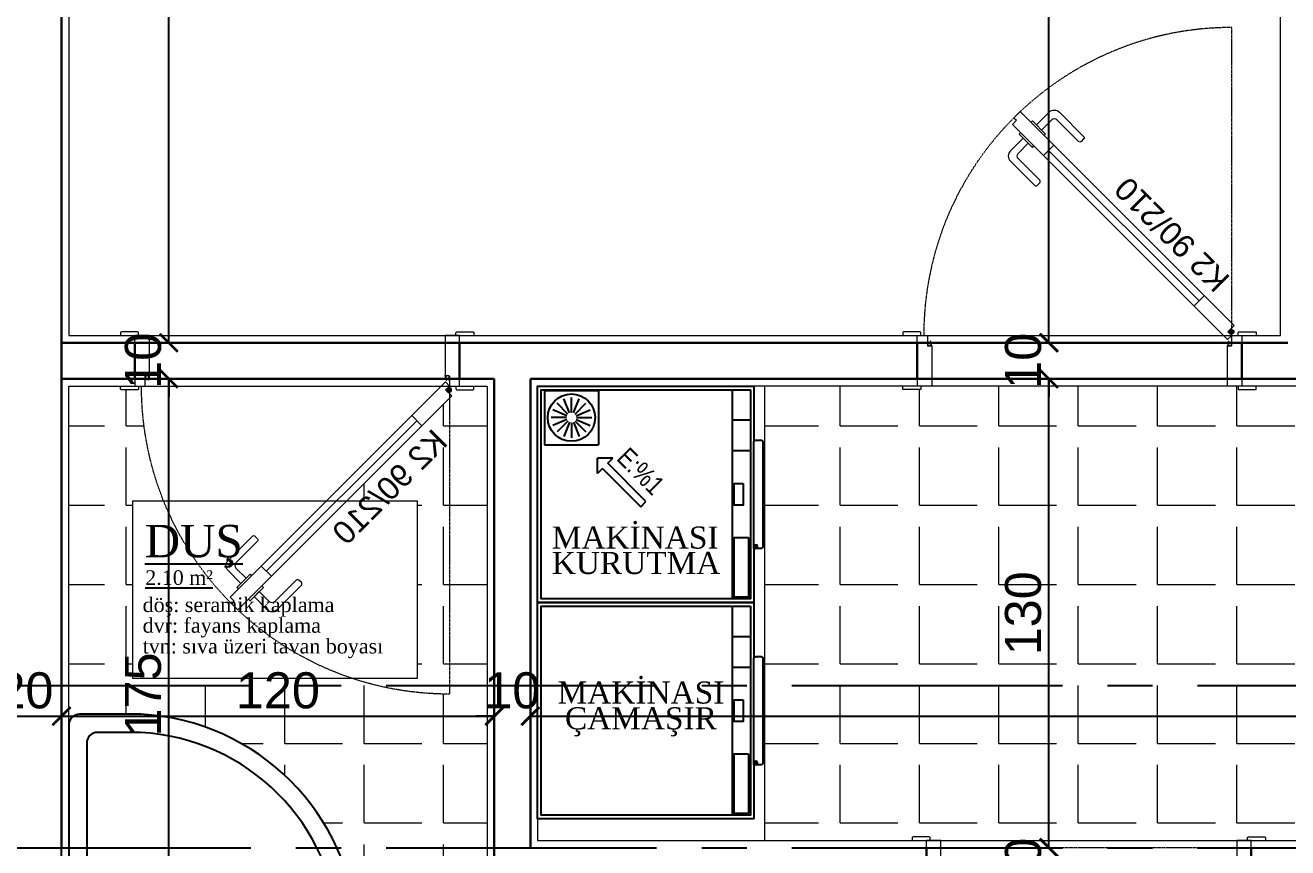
# Model space of a CAD drawing. Header units: millimetres. Extents: x 2778 to 13672, y 1832 to 5175.
# Drawn here: x 10106.1 to 10456.2, y 4060.2 to 4288.3 of the extents above; entities that cross this region are included whole.
import ezdxf

# ---------------------------------------------------------------- set-up
doc = ezdxf.new("R2010")
doc.units = ezdxf.units.MM
for name, pattern in [('CENTER2', [112.5, 75, -12.5, 12.5, -12.5]), ('DASHDOT2', [12.7, 6.35, -3.175, 0, -3.175]), ('DOTX2', [0.5, 0, -0.5])]:
    doc.linetypes.add(name, pattern=pattern)
doc.layers.add('7-DCR-FRN', color=8, linetype='Continuous')
doc.layers.add('Yazi', color=7, linetype='Continuous')
for name, color, linetype, lineweight in [('aks', 251, 'DASHDOT2', 35), ('duvar', 232, 'Continuous', 30), ('ince', 37, 'Continuous', 0), ('iz', 1, 'DOTX2', 20), ('kapı', 3, 'Continuous', 18), ('sıva iç', 21, 'Continuous', 0), ('tefriş', 252, 'Continuous', 5), ('yazı', 11, 'Continuous', 20), ('z - tarama', 251, 'Continuous', 18), ('ölçü dış', 192, 'Continuous', 20), ('ÖLÇÜ İÇ', 7, 'Continuous', 9)]:
    doc.layers.add(name, color=color, linetype=linetype, lineweight=lineweight)
doc.styles.get("Standard").update_dxf_attribs({"font": 'arial.ttf'})
doc.styles.add('swis', font='swissc.ttf', dxfattribs={"height": 10})
doc.styles.add('Times roman', font='times.ttf')
doc.dimstyles.new('zulay iç ölçü', dxfattribs={"dimtxt": 10, "dimasz": 5, "dimexe": 0.18, "dimexo": 0, "dimgap": 2, "dimtad": 3, "dimdec": 0, "dimzin": 0, "dimdsep": 46, "dimtxsty": 'Standard', "dimblk": 'ARCHTICK', "dimcen": 0.09, "dimse1": 1, "dimse2": 1, "dimadec": 0, "dimazin": 0, "dimtfac": 1, "dimtdec": 0, "dimtix": 1, "dimtofl": 0, "dimtmove": 0, "dimatfit": 3, "dimldrblk": 'ARCHTICK', "dimfxl": 1, "dimtolj": 1, "dimtzin": 0, "dimarcsym": 0})
pattern_1 = [(0, (-1051519.92, 409725.164), (0, 22), [16, -6]), (90, (-1051519.92, 409725.164), (-22, 1e-15), [16, -6])]

# ---------------------------------------------------------------- blocks, each defined once
blk = doc.blocks.new('_ArchTick')
at = {"color": 0, "linetype": 'ByBlock', "const_width": 0.15}
blk.add_lwpolyline([(-0.5, -0.5), (0.5, 0.5)], dxfattribs=at)
blk = doc.blocks.new('*D2993')
at = {"layer": 'Defpoints', "color": 0, "transparency": 16777216}
for p in [(10096.17, 4096.71), (10116.17, 4096.71), (10116.17, 4096.71)]:
    blk.add_point(p, dxfattribs=at)
at = {"layer": 'ÖLÇÜ İÇ', "color": 0, "lineweight": -2, "transparency": 16777216}
blk.add_line((10096.17, 4096.71), (10116.17, 4096.71), dxfattribs=at)
at = {"layer": 'ÖLÇÜ İÇ', "color": 0, "lineweight": -2, "transparency": 16777216, "xscale": 5, "yscale": 5, "zscale": 5, "rotation": 180}
blk.add_blockref('_ArchTick', (10096.17, 4096.71), dxfattribs=at)
at = {"layer": 'ÖLÇÜ İÇ', "color": 0, "lineweight": -2, "transparency": 16777216, "xscale": 5, "yscale": 5, "zscale": 5}
blk.add_blockref('_ArchTick', (10116.17, 4096.71), dxfattribs=at)
at = {"layer": 'ÖLÇÜ İÇ', "color": 0, "transparency": 16777216, "insert": (10106.17, 4103.81), "char_height": 10, "attachment_point": 5}
blk.add_mtext('\\A1;20', dxfattribs=at)
blk = doc.blocks.new('*U489')
at = {"layer": '7-DCR-FRN', "linetype": 'Continuous'}
for points in [[(15.5, 5, 0.414214), (15, 4.5), (15, 3, 0.414214), (15.5, 2.5), (44.5, 2.5, 0.414214), (45, 3), (45, 5), (60, 5), (60, 65), (0, 65), (0, 5)], [(45, 5), (15.5, 5, 0.414214), (15, 4.5), (15, 3, 0.414214), (15.5, 2.5), (44.5, 2.5, 0.414214), (45, 3)]]:
    blk.add_lwpolyline(points, format="xyb", close=True, dxfattribs=at)
for points in [[(1, 6), (59, 6), (59, 64), (1, 64)], [(1, 6), (59, 6), (59, 11), (1, 11)], [(1, 6), (18, 6), (18, 11), (1, 11)], [(27, 8), (33, 8), (33, 10.5), (27, 10.5)], [(42, 6.5), (58.5, 6.5), (58.5, 10.5), (42, 10.5)]]:
    blk.add_lwpolyline(points, close=True, dxfattribs=at)
blk.add_lwpolyline([(9.5, 6), (9.5, 11)], dxfattribs=at)
for radius in [0.5, 0.25]:
    blk.add_circle((44.5, 4.5), radius, dxfattribs=at)
blk = doc.blocks.new('eğim çizgisi')
at = {"layer": 'Yazi'}
for p, q in [((1343.11, 4120.2), (1332.51, 4109.59)), ((1344.53, 4118.78), (1343.11, 4120.2)), ((1333.92, 4108.18), (1344.53, 4118.78)), ((1331.09, 4111.01), (1331.09, 4106.76)), ((1332.51, 4109.59), (1331.09, 4111.01)), ((1312.34, 4092.04), (1312.34, 4107.04)), ((1312.34, 4107.04), (1327.34, 4107.04)), ((1327.34, 4092.04), (1327.34, 4107.04)), ((1335.34, 4106.76), (1331.09, 4106.76)), ((1333.92, 4108.18), (1335.34, 4106.76)), ((1318.85, 4100.54), (1315.87, 4103.52)), ((1319.31, 4100.84), (1317.69, 4104.74)), ((1319.84, 4100.95), (1319.84, 4105.17)), ((1320.38, 4100.84), (1322, 4104.74)), ((1320.84, 4100.54), (1323.82, 4103.52)), ((1318.44, 4099.54), (1314.22, 4099.54)), ((1318.54, 4100.08), (1314.65, 4101.7)), ((1321.14, 4100.08), (1325.04, 4101.7)), ((1321.25, 4099.54), (1325.47, 4099.54)), ((1318.54, 4099.01), (1314.65, 4097.39)), ((1318.85, 4098.55), (1315.87, 4095.57)), ((1319.31, 4098.24), (1317.69, 4094.35)), ((1319.84, 4098.14), (1319.84, 4093.92)), ((1320.38, 4098.24), (1322, 4094.35)), ((1320.84, 4098.55), (1323.82, 4095.57)), ((1321.14, 4099.01), (1325.04, 4097.39)), ((1312.34, 4092.04), (1327.34, 4092.04))]:
    blk.add_line(p, q, dxfattribs=at)
blk.add_circle((1319.84, 4099.54), 6.56, dxfattribs=at)
at = {"layer": 'Yazi', "style": 'swis'}
blk.add_text('E:%%%1', height=5.335, rotation=45, dxfattribs=at).set_placement((1331.42, 4111.73))
blk = doc.blocks.new('sadsfsfsf')
at = {"layer": 'ince'}
for p, q in [((0.7, 0), (-0.7, 0)), ((0, 0.7), (0, -0.7))]:
    blk.add_line(p, q, dxfattribs=at)
for radius in [0.6, 0.45]:
    blk.add_circle((0, 0), radius, dxfattribs=at)
blk = doc.blocks.new('eddeded')
at = {"layer": 'duvar'}
for p, q in [((-48.21, 54.38), (-38.21, 54.38)), ((-48.21, -35.62), (-38.21, -35.62))]:
    blk.add_line(p, q, dxfattribs=at)
at = {"layer": 'ince'}
blk.add_line((-26.6, -23.78), (15.13, 17.96), dxfattribs=at)
for points in [[(-50.21, 53.38), (-50.96, 53.38, -0.414214), (-51.21, 53.63), (-51.21, 58.13, -0.414214), (-50.96, 58.38), (-50.21, 58.38)], [(-36.21, 53.38), (-35.46, 53.38, 0.414214), (-35.21, 53.63), (-35.21, 58.13, 0.414214), (-35.46, 58.38), (-36.21, 58.38)], [(-50.21, -34.62), (-50.96, -34.62, 0.414214), (-51.21, -34.87), (-51.21, -39.37, 0.414214), (-50.96, -39.62), (-50.21, -39.62)], [(-36.21, -34.62), (-35.46, -34.62, -0.414214), (-35.21, -34.87), (-35.21, -39.37, -0.414214), (-35.46, -39.62), (-36.21, -39.62)]]:
    blk.add_lwpolyline(points, format="xyb", dxfattribs=at)
for points in [[(-39.11, 51.33), (-39.11, 50.38), (-37.81, 50.68), (-37.81, 50.81, -0.112206), (-37.91, 50.76), (-38.72, 50.57, -0.482314), (-39.02, 50.82), (-39.02, 51.24, -0.414214), (-38.77, 51.49), (-37.97, 51.49, -0.170049), (-37.81, 51.43), (-37.81, 51.58), (-38.86, 51.58, 0.414214)], [(17.08, 23.59), (18.49, 25), (14.96, 28.54, 0.414214), (12.13, 28.54), (5.41, 21.82, 0.414214), (5.41, 21.11), (6.12, 20.4, 0.414214), (6.83, 20.4), (12.84, 26.41, -0.414214), (14.25, 26.41)], [(20.76, 19.91), (22.17, 21.32), (25.71, 17.79, -0.414214), (25.71, 14.96), (18.99, 8.24, -0.414214), (18.28, 8.24), (17.58, 8.95, -0.414214), (17.58, 9.66), (23.59, 15.67, 0.414214), (23.59, 17.08)], [(-39.11, -31.62), (-39.11, -32.57, 0.414214), (-38.86, -32.82), (-37.81, -32.82), (-37.81, -32.67, -0.170049), (-37.97, -32.73), (-38.77, -32.73, -0.414214), (-39.02, -32.48), (-39.02, -32.06, -0.482314), (-38.72, -31.81), (-37.91, -32, -0.112206), (-37.81, -32.05), (-37.81, -31.92)]]:
    blk.add_lwpolyline(points, format="xyb", close=True, dxfattribs=at)
for points in [[(20.04, 25.7), (19.62, 26.12), (15.96, 22.47), (16.38, 22.04)], [(22.87, 22.87), (23.29, 22.44), (19.64, 18.79), (19.21, 19.21)]]:
    blk.add_lwpolyline(points, dxfattribs=at)
at = {"layer": 'iz', "ltscale": 0.1}
for p, q in [((-48.21, -35.62), (-48.21, 54.38)), ((-38.21, -35.62), (-38.21, 54.38)), ((-36.21, -32.82), (49.19, -32.82))]:
    blk.add_line(p, q, dxfattribs=at)
blk.add_arc((-36.22, -32.83), 85.41, 0.0042, 89.9958, dxfattribs=at)
at = {"layer": 'kapı'}
for p, q in [((13.72, 19.37), (16.54, 16.54)), ((-28.02, -22.36), (-25.19, -25.19))]:
    blk.add_line(p, q, dxfattribs=at)
for points in [[(-36.21, 54.38), (-36.21, 51.58), (-38.86, 51.58, 0.414214), (-39.11, 51.33), (-39.11, 50.38), (-50.21, 50.38), (-50.21, 54.38)], [(-50.21, -35.62), (-50.21, -31.62), (-39.11, -31.62), (-39.11, -32.57, 0.414214), (-38.86, -32.82), (-36.21, -32.82), (-36.21, -35.62), (-36.21, -35.62)]]:
    blk.add_lwpolyline(points, format="xyb", dxfattribs=at)
blk.add_lwpolyline([(-36.21, -32.82), (-35.15, -31.76), (-33.46, -33.46), (25.87, 25.87), (24.17, 27.57), (23.47, 26.86), (22.33, 27.99), (-37.35, -31.69), (-36.21, -32.82)], dxfattribs=at)
at = {"layer": 'sıva iç'}
for p, q in [((-48.21, 54.38), (-50.21, 54.38)), ((-38.21, 54.38), (-36.21, 54.38)), ((-48.21, -35.62), (-50.21, -35.62)), ((-36.21, -35.62), (-38.21, -35.62))]:
    blk.add_line(p, q, dxfattribs=at)
at = {"layer": 'ölçü dış'}
blk.add_line((-38.21, -35.62), (-48.21, -35.62), dxfattribs=at)
at = {"layer": 'ince', "rotation": 90}
blk.add_blockref('sadsfsfsf', (-35.15, -32.82), dxfattribs=at)
at = {"layer": 'yazı'}
blk.add_text('K2 90/210', height=6.328, rotation=45, dxfattribs=at).set_placement((-20.24, -32.71))
blk = doc.blocks.new('*U39')
at = {"layer": '7-DCR-FRN'}
for points in [[(0, 3), (0, 80), (77, 80, -0.414214), (80, 77), (80, 60, -0.383838), (20, 0), (3, 0, -0.414214)], [(0, 3), (0, 80), (77, 80, -0.414214), (80, 77), (80, 60, -0.383838), (20, 0), (3, 0, -0.414214)], [(5, 8), (5, 72, -0.414214), (8, 75), (72, 75, -0.414214), (75, 72), (75, 60.13, -0.382578), (19.87, 5), (8, 5, -0.414214)]]:
    blk.add_lwpolyline(points, format="xyb", close=True, dxfattribs=at)
for radius in [4.4, 2.65]:
    blk.add_circle((13, 67), radius, dxfattribs=at)
blk = doc.blocks.new('*D3530')
at = {"layer": 'Defpoints', "color": 0, "transparency": 16777216}
for p in [(10116.17, 4096.71), (10236.17, 4096.71), (10236.17, 4096.71)]:
    blk.add_point(p, dxfattribs=at)
at = {"layer": 'ÖLÇÜ İÇ', "color": 0, "lineweight": -2, "transparency": 16777216}
blk.add_line((10116.17, 4096.71), (10236.17, 4096.71), dxfattribs=at)
at = {"layer": 'ÖLÇÜ İÇ', "color": 0, "lineweight": -2, "transparency": 16777216, "xscale": 5, "yscale": 5, "zscale": 5, "rotation": 180}
blk.add_blockref('_ArchTick', (10116.17, 4096.71), dxfattribs=at)
at = {"layer": 'ÖLÇÜ İÇ', "color": 0, "lineweight": -2, "transparency": 16777216, "xscale": 5, "yscale": 5, "zscale": 5}
blk.add_blockref('_ArchTick', (10236.17, 4096.71), dxfattribs=at)
at = {"layer": 'ÖLÇÜ İÇ', "color": 0, "transparency": 16777216, "insert": (10176.17, 4103.81), "char_height": 10, "attachment_point": 5}
blk.add_mtext('\\A1;120', dxfattribs=at)
blk = doc.blocks.new('*D3531')
at = {"layer": 'Defpoints', "color": 0, "transparency": 16777216}
for p in [(10236.17, 4096.71), (10246.17, 4096.71), (10246.17, 4096.71)]:
    blk.add_point(p, dxfattribs=at)
at = {"layer": 'ÖLÇÜ İÇ', "color": 0, "lineweight": -2, "transparency": 16777216}
for p, q in [((10236.17, 4096.71), (10231.17, 4096.71)), ((10246.17, 4096.71), (10251.17, 4096.71))]:
    blk.add_line(p, q, dxfattribs=at)
at = {"layer": 'ÖLÇÜ İÇ', "color": 0, "lineweight": -2, "transparency": 16777216, "xscale": 5, "yscale": 5, "zscale": 5}
blk.add_blockref('_ArchTick', (10236.17, 4096.71), dxfattribs=at)
at = {"layer": 'ÖLÇÜ İÇ', "color": 0, "lineweight": -2, "transparency": 16777216, "xscale": 5, "yscale": 5, "zscale": 5, "rotation": 180}
blk.add_blockref('_ArchTick', (10246.17, 4096.71), dxfattribs=at)
at = {"layer": 'ÖLÇÜ İÇ', "color": 0, "transparency": 16777216, "insert": (10241.17, 4103.81), "char_height": 10, "attachment_point": 5}
blk.add_mtext('\\A1;10', dxfattribs=at)
blk = doc.blocks.new('*D3532')
at = {"layer": 'Defpoints', "color": 0, "transparency": 16777216}
for p in [(10246.17, 4096.71), (11096.17, 4096.71), (11096.17, 4096.71)]:
    blk.add_point(p, dxfattribs=at)
at = {"layer": 'ÖLÇÜ İÇ', "color": 0, "lineweight": -2, "transparency": 16777216}
blk.add_line((10246.17, 4096.71), (11096.17, 4096.71), dxfattribs=at)
at = {"layer": 'ÖLÇÜ İÇ', "color": 0, "lineweight": -2, "transparency": 16777216, "xscale": 5, "yscale": 5, "zscale": 5, "rotation": 180}
blk.add_blockref('_ArchTick', (10246.17, 4096.71), dxfattribs=at)
at = {"layer": 'ÖLÇÜ İÇ', "color": 0, "lineweight": -2, "transparency": 16777216, "xscale": 5, "yscale": 5, "zscale": 5}
blk.add_blockref('_ArchTick', (11096.17, 4096.71), dxfattribs=at)
at = {"layer": 'ÖLÇÜ İÇ', "color": 0, "transparency": 16777216, "insert": (10671.17, 4103.81), "char_height": 10, "attachment_point": 5}
blk.add_mtext('\\A1;850', dxfattribs=at)
blk = doc.blocks.new('*D3544')
at = {"layer": 'Defpoints', "color": 0, "transparency": 16777216}
for p in [(10145.91, 4190.23), (10145.91, 4190.23), (10145.91, 4015.23)]:
    blk.add_point(p, dxfattribs=at)
at = {"layer": 'ÖLÇÜ İÇ', "color": 0, "lineweight": -2, "transparency": 16777216}
blk.add_line((10145.91, 4015.23), (10145.91, 4190.23), dxfattribs=at)
at = {"layer": 'ÖLÇÜ İÇ', "color": 0, "lineweight": -2, "transparency": 16777216, "xscale": 5, "yscale": 5, "zscale": 5}
for p, rotation in [((10145.91, 4190.23), 90), ((10145.91, 4015.23), 270)]:
    blk.add_blockref('_ArchTick', p, dxfattribs=dict(at, rotation=rotation))
at = {"layer": 'ÖLÇÜ İÇ', "color": 0, "transparency": 16777216, "insert": (10138.81, 4102.73), "char_height": 10, "attachment_point": 5, "rotation": 90}
blk.add_mtext('\\A1;175', dxfattribs=at)
blk = doc.blocks.new('*D3545')
at = {"layer": 'Defpoints', "color": 0, "transparency": 16777216}
for p in [(10145.91, 4200.23), (10145.91, 4200.23), (10145.91, 4190.23)]:
    blk.add_point(p, dxfattribs=at)
at = {"layer": 'ÖLÇÜ İÇ', "color": 0, "lineweight": -2, "transparency": 16777216}
for p, q in [((10145.91, 4200.23), (10145.91, 4205.23)), ((10145.91, 4190.23), (10145.91, 4185.23))]:
    blk.add_line(p, q, dxfattribs=at)
at = {"layer": 'ÖLÇÜ İÇ', "color": 0, "lineweight": -2, "transparency": 16777216, "xscale": 5, "yscale": 5, "zscale": 5}
for p, rotation in [((10145.91, 4200.23), 270), ((10145.91, 4190.23), 90)]:
    blk.add_blockref('_ArchTick', p, dxfattribs=dict(at, rotation=rotation))
at = {"layer": 'ÖLÇÜ İÇ', "color": 0, "transparency": 16777216, "insert": (10138.81, 4195.23), "char_height": 10, "attachment_point": 5, "rotation": 90}
blk.add_mtext('\\A1;10', dxfattribs=at)
blk = doc.blocks.new('*D3546')
at = {"layer": 'Defpoints', "color": 0, "transparency": 16777216}
for p in [(10145.91, 4670.23), (10145.91, 4670.23), (10145.91, 4200.23)]:
    blk.add_point(p, dxfattribs=at)
at = {"layer": 'ÖLÇÜ İÇ', "color": 0, "lineweight": -2, "transparency": 16777216}
blk.add_line((10145.91, 4200.23), (10145.91, 4670.23), dxfattribs=at)
at = {"layer": 'ÖLÇÜ İÇ', "color": 0, "lineweight": -2, "transparency": 16777216, "xscale": 5, "yscale": 5, "zscale": 5}
for p, rotation in [((10145.91, 4670.23), 90), ((10145.91, 4200.23), 270)]:
    blk.add_blockref('_ArchTick', p, dxfattribs=dict(at, rotation=rotation))
at = {"layer": 'ÖLÇÜ İÇ', "color": 0, "transparency": 16777216, "insert": (10138.81, 4435.23), "char_height": 10, "attachment_point": 5, "rotation": 90}
blk.add_mtext('\\A1;470', dxfattribs=at)
blk = doc.blocks.new('*D3554')
at = {"layer": 'Defpoints', "color": 0, "transparency": 16777216}
for p in [(10389.94, 4060.23), (10389.94, 4060.23), (10389.94, 4050.23)]:
    blk.add_point(p, dxfattribs=at)
at = {"layer": 'ÖLÇÜ İÇ', "color": 0, "lineweight": -2, "transparency": 16777216}
for p, q in [((10389.94, 4060.23), (10389.94, 4065.23)), ((10389.94, 4050.23), (10389.94, 4045.23))]:
    blk.add_line(p, q, dxfattribs=at)
at = {"layer": 'ÖLÇÜ İÇ', "color": 0, "lineweight": -2, "transparency": 16777216, "xscale": 5, "yscale": 5, "zscale": 5}
for p, rotation in [((10389.94, 4060.23), 270), ((10389.94, 4050.23), 90)]:
    blk.add_blockref('_ArchTick', p, dxfattribs=dict(at, rotation=rotation))
at = {"layer": 'ÖLÇÜ İÇ', "color": 0, "transparency": 16777216, "insert": (10382.83, 4055.23), "char_height": 10, "attachment_point": 5, "rotation": 90}
blk.add_mtext('\\A1;10', dxfattribs=at)
blk = doc.blocks.new('*D3555')
at = {"layer": 'Defpoints', "color": 0, "transparency": 16777216}
for p in [(10389.94, 4190.23), (10389.94, 4190.23), (10389.94, 4060.23)]:
    blk.add_point(p, dxfattribs=at)
at = {"layer": 'ÖLÇÜ İÇ', "color": 0, "lineweight": -2, "transparency": 16777216}
blk.add_line((10389.94, 4060.23), (10389.94, 4190.23), dxfattribs=at)
at = {"layer": 'ÖLÇÜ İÇ', "color": 0, "lineweight": -2, "transparency": 16777216, "xscale": 5, "yscale": 5, "zscale": 5}
for p, rotation in [((10389.94, 4190.23), 90), ((10389.94, 4060.23), 270)]:
    blk.add_blockref('_ArchTick', p, dxfattribs=dict(at, rotation=rotation))
at = {"layer": 'ÖLÇÜ İÇ', "color": 0, "transparency": 16777216, "insert": (10382.83, 4125.23), "char_height": 10, "attachment_point": 5, "rotation": 90}
blk.add_mtext('\\A1;130', dxfattribs=at)
blk = doc.blocks.new('*D3556')
at = {"layer": 'Defpoints', "color": 0, "transparency": 16777216}
for p in [(10389.94, 4200.23), (10389.94, 4200.23), (10389.94, 4190.23)]:
    blk.add_point(p, dxfattribs=at)
at = {"layer": 'ÖLÇÜ İÇ', "color": 0, "lineweight": -2, "transparency": 16777216}
for p, q in [((10389.94, 4200.23), (10389.94, 4205.23)), ((10389.94, 4190.23), (10389.94, 4185.23))]:
    blk.add_line(p, q, dxfattribs=at)
at = {"layer": 'ÖLÇÜ İÇ', "color": 0, "lineweight": -2, "transparency": 16777216, "xscale": 5, "yscale": 5, "zscale": 5}
for p, rotation in [((10389.94, 4200.23), 270), ((10389.94, 4190.23), 90)]:
    blk.add_blockref('_ArchTick', p, dxfattribs=dict(at, rotation=rotation))
at = {"layer": 'ÖLÇÜ İÇ', "color": 0, "transparency": 16777216, "insert": (10382.83, 4195.23), "char_height": 10, "attachment_point": 5, "rotation": 90}
blk.add_mtext('\\A1;10', dxfattribs=at)
blk = doc.blocks.new('*D3557')
at = {"layer": 'Defpoints', "color": 0, "transparency": 16777216}
for p in [(10389.94, 4670.23), (10389.94, 4670.23), (10389.94, 4200.23)]:
    blk.add_point(p, dxfattribs=at)
at = {"layer": 'ÖLÇÜ İÇ', "color": 0, "lineweight": -2, "transparency": 16777216}
blk.add_line((10389.94, 4200.23), (10389.94, 4670.23), dxfattribs=at)
at = {"layer": 'ÖLÇÜ İÇ', "color": 0, "lineweight": -2, "transparency": 16777216, "xscale": 5, "yscale": 5, "zscale": 5}
for p, rotation in [((10389.94, 4670.23), 90), ((10389.94, 4200.23), 270)]:
    blk.add_blockref('_ArchTick', p, dxfattribs=dict(at, rotation=rotation))
at = {"layer": 'ÖLÇÜ İÇ', "color": 0, "transparency": 16777216, "insert": (10382.83, 4435.23), "char_height": 10, "attachment_point": 5, "rotation": 90}
blk.add_mtext('\\A1;470', dxfattribs=at)

msp = doc.modelspace()

# ---------------------------------------------------------------- hatches: boundary and pattern name
at = {"layer": 'z - tarama'}
h = msp.add_hatch(dxfattribs=at)
h.set_pattern_fill('ANGLE', color=252, scale=80, style=0)
h.set_pattern_definition(pattern_1)
h.paths.add_polyline_path([(10135.98, 4156.44), (10144.48, 4156.44, -0.095665), (10138.34, 4188.23), (10137.54, 4188.23), (10137.54, 4187.23), (10132.54, 4187.23), (10132.54, 4188.23), (10118.17, 4188.23), (10118.17, 4105.23), (10203.64, 4105.23, -0.020743), (10196.83, 4107.19), (10135.98, 4107.19)])
h.paths.add_polyline_path([(10234.17, 4105.23), (10223.74, 4105.23), (10223.74, 4102.83, -0.059459), (10203.64, 4105.23), (10118.17, 4105.23), (10118.17, 4094.23, -0.414214), (10121.17, 4097.23), (10138.17, 4097.23, -0.27954), (10192.54, 4060.23), (10234.17, 4060.23)])
h.paths.add_polyline_path([(10234.17, 4060.23), (10192.54, 4060.23, -0.033957), (10195.57, 4052.18), (10196.08, 4052.69), (10206.68, 4042.09), (10208.1, 4043.5), (10208.1, 4039.26), (10203.86, 4039.26), (10205.27, 4040.67), (10196.27, 4049.68, -0.04975), (10198.17, 4037.23), (10198.17, 4020.23, -0.414214), (10195.17, 4017.23), (10234.17, 4017.23)])
h.paths.add_polyline_path([(10226.85, 4039.54), (10226.85, 4024.54), (10211.85, 4024.54), (10211.85, 4039.54)], flags=16)
h.paths.add_polyline_path([(10225.91, 4032.04, -1), (10212.79, 4032.04, -1)], flags=0)
h.paths.add_polyline_path([(10234.17, 4188.23), (10230.54, 4188.23), (10230.54, 4187.23), (10225.54, 4187.23), (10225.54, 4188.23), (10223.74, 4188.23), (10222.68, 4187.17), (10224.38, 4185.48), (10195.34, 4156.44), (10214.76, 4156.44), (10214.76, 4107.19), (10196.83, 4107.19, 0.020743), (10203.64, 4105.23), (10234.17, 4105.23)])
h.paths.add_polyline_path([(10223.74, 4187.62), (10223.74, 4187.77, 0.414214), (10223.14, 4187.17), (10223.29, 4187.17, -0.414214)], flags=16)
h.paths.add_polyline_path([(10213.5, 4048.03), (10201.86, 4059.67), (10196.05, 4053.87), (10207.7, 4042.22)], flags=24)
h.paths.add_polyline_path([(10223.63, 4170.02), (10190.07, 4136.46), (10183.36, 4143.18), (10216.92, 4176.74)], flags=9)
at = {"layer": 'z - tarama', "true_color": 0xffffff}
h = msp.add_hatch(dxfattribs=at)
h.set_pattern_fill('ANGLE', scale=80, style=0)
h.set_pattern_definition(pattern_1)
h.paths.add_polyline_path([(10766.17, 4105.23), (10456.17, 4105.23), (10456.17, 4062.23), (10754.17, 4062.23), (10754.17, 4077.23), (10766.17, 4077.23)])
h.paths.add_polyline_path([(10766.17, 4173.23), (10754.17, 4173.23), (10754.17, 4188.23), (10572.54, 4188.23), (10572.54, 4187.23), (10567.54, 4187.23), (10567.54, 4188.23), (10564.54, 4188.23), (10479.54, 4188.23), (10479.54, 4187.23), (10474.54, 4187.23), (10474.54, 4188.23), (10456.17, 4188.23), (10456.17, 4105.23), (10766.17, 4105.23)])
h.paths.add_polyline_path([(10570.1, 4107.06), (10460.34, 4107.06), (10460.34, 4172.73), (10570.1, 4172.73)], flags=16)
h.paths.add_polyline_path([(10966.29, 4166.1), (11076.05, 4166.1), (11076.05, 4105.23), (11094.17, 4105.23), (11094.17, 4188.23), (10880.53, 4188.23), (10880.53, 4187.23), (10875.53, 4187.23), (10875.53, 4188.23), (10872.53, 4188.23), (10787.53, 4188.23), (10787.53, 4187.23), (10782.53, 4187.23), (10782.53, 4188.23), (10768.17, 4188.23), (10768.17, 4173.23), (10766.17, 4173.23), (10766.17, 4105.23), (10966.29, 4105.23)])
h.paths.add_polyline_path([(11094.17, 4105.23), (11076.05, 4105.23), (11076.05, 4100.43), (10966.29, 4100.43), (10966.29, 4105.23), (10766.17, 4105.23), (10766.17, 4077.23), (10768.17, 4077.23), (10768.17, 4062.23), (10772.44, 4062.23), (10772.44, 4063.23), (10777.44, 4063.23), (10777.44, 4062.23), (10780.44, 4062.23), (10865.44, 4062.23), (10865.44, 4063.23), (10870.44, 4063.23), (10870.44, 4062.23), (10898.17, 4062.23), (10938.17, 4062.23), (10938.17, 4060.23), (11094.17, 4060.23)])
h.paths.add_polyline_path([(11094.17, 4060.23), (10938.17, 4060.23), (10938.17, 4015.23), (11094.17, 4015.23)])
h.paths.add_polyline_path([(11094.17, 4015.23), (10938.17, 4015.23), (10938.17, 3955.23), (11094.17, 3955.23)])
h.paths.add_polyline_path([(11096.17, 3953.23), (11094.17, 3953.23), (11094.17, 3955.23), (10938.17, 3955.23), (10938.17, 3865.23), (10958.32, 3865.23), (10958.32, 3922.63, -0.192382), (11024.05, 3896.37), (11024.08, 3896.39), (11025.77, 3894.69, -0.094205), (11045.82, 3865.23), (11096.17, 3865.23)])
h.paths.add_polyline_path([(11496.17, 3953.23), (11223.67, 3953.23), (11223.67, 3952.23), (11218.67, 3952.23), (11218.67, 3953.23), (11215.67, 3953.23), (11130.67, 3953.23), (11130.67, 3952.23), (11125.67, 3952.23), (11125.67, 3953.23), (11096.17, 3953.23), (11096.17, 3865.23), (11496.17, 3865.23)])
h.paths.add_polyline_path([(11624.17, 3945.31), (11623.17, 3945.31), (11623.17, 3950.31), (11624.17, 3950.31), (11624.17, 3953.23), (11597.73, 3953.23), (11597.73, 3952.23), (11592.73, 3952.23), (11592.73, 3953.23), (11589.73, 3953.23), (11504.73, 3953.23), (11504.73, 3952.23), (11499.73, 3952.23), (11499.73, 3953.23), (11496.17, 3953.23), (11496.17, 3865.23), (11624.17, 3865.23)])
h.paths.add_polyline_path([(11624.17, 3852.31), (11623.17, 3852.31), (11623.17, 3857.31), (11624.17, 3857.31), (11624.17, 3860.31), (11624.17, 3865.23), (11496.17, 3865.23), (11496.17, 3827.23), (11624.17, 3827.23)])
h.paths.add_polyline_path([(11496.17, 3865.23), (11096.17, 3865.23), (11096.17, 3827.23), (11496.17, 3827.23)])
h.paths.add_polyline_path([(11096.17, 3865.23), (11045.82, 3865.23, -0.101272), (11054.52, 3827.98, -0.416493), (11054.77, 3828.23), (11059.52, 3828.23), (11059.52, 3827.23), (11096.17, 3827.23)])
h.paths.add_polyline_path([(10992.92, 3865.23), (10938.17, 3865.23), (10938.17, 3857.23), (10938.17, 3827.23), (10951.52, 3827.23), (10951.52, 3828.23), (10956.52, 3828.23), (10956.52, 3827.23), (10958.32, 3827.23), (10959.38, 3828.3), (10957.68, 3829.99)])
h.paths.add_polyline_path([(10958.32, 3827.85), (10958.32, 3827.7, 0.414214), (10958.92, 3828.3), (10958.77, 3828.3, -0.414214)], flags=16)
h.paths.add_polyline_path([(10462.12, 4128.1), (10535.03, 4128.1), (10535.03, 4138.92), (10462.12, 4138.92)], flags=8)
h.paths.add_polyline_path([(10462.12, 4120.42), (10545.61, 4120.42), (10545.61, 4131.27), (10462.12, 4131.27)], flags=8)
h.paths.add_polyline_path([(10462.12, 4112.77), (10551.35, 4112.77), (10551.35, 4123.62), (10462.12, 4123.62)], flags=8)
h.paths.add_polyline_path([(10462.26, 4140.04), (10491.4, 4140.04), (10491.4, 4148.85), (10462.26, 4148.85)], flags=8)
h.paths.add_polyline_path([(10461.87, 4148.8), (10517.31, 4148.8), (10517.31, 4165.73), (10461.87, 4165.73)], flags=8)
h.paths.add_polyline_path([(10895.13, 3826.4), (10955.52, 3826.4), (10955.52, 3840.51), (10895.13, 3840.51)], flags=9)
h.paths.add_polyline_path([(10311.17, 4188.23), (10311.17, 4105.23), (10456.17, 4105.23), (10456.17, 4188.23), (10447.44, 4188.23), (10447.44, 4187.23), (10442.44, 4187.23), (10442.44, 4188.23), (10439.44, 4188.23), (10354.44, 4188.23), (10354.44, 4187.23), (10349.44, 4187.23), (10349.44, 4188.23)])
h.paths.add_polyline_path([(10311.17, 4105.23), (10311.17, 4062.23), (10352.02, 4062.23), (10352.02, 4063.23), (10357.02, 4063.23), (10357.02, 4062.23), (10360.02, 4062.23), (10445.02, 4062.23), (10445.02, 4063.23), (10450.02, 4063.23), (10450.02, 4062.23), (10456.17, 4062.23), (10456.17, 4105.23)])

# ---------------------------------------------------------------- linework, layer by layer
at = {"layer": 'aks', "color": 251, "linetype": 'CENTER2', "lineweight": -3}
for points in [[(10116.17, 2140.23), (10116.17, 5100.23)], [(8406.17, 4105.23), (13636.17, 4105.23)], [(8406.17, 4060.23), (13636.17, 4060.23)]]:
    msp.add_lwpolyline(points, dxfattribs=at)
at = {"layer": 'duvar', "lineweight": 30}
for p, q in [((10116.17, 4535.23), (10116.17, 4060.23)), ((10456.17, 4200.23), (10116.17, 4200.23)), ((10236.17, 4190.23), (10116.17, 4190.23)), ((10236.17, 4015.23), (10236.17, 4190.23)), ((10246.17, 4060.23), (10246.17, 4190.23)), ((10756.17, 4190.23), (10246.17, 4190.23))]:
    msp.add_line(p, q, dxfattribs=at)
at = {"layer": 'sıva iç'}
for points in [[(10118.17, 4202.23), (10454.17, 4202.23), (10454.17, 4668.23), (10118.17, 4668.23)], [(10118.17, 4188.23), (10234.17, 4188.23), (10234.17, 4017.23), (10118.17, 4017.23)], [(11624.17, 3827.23), (11624.17, 3953.23), (11094.17, 3953.23), (11094.17, 4188.23), (10768.17, 4188.23), (10768.17, 4173.23), (10754.17, 4173.23), (10754.17, 4188.23), (10248.17, 4188.23), (10248.17, 4062.23), (10754.17, 4062.23), (10754.17, 4077.23), (10768.17, 4077.23), (10768.17, 4062.23), (10898.17, 4062.23), (10898.17, 3857.23), (10938.17, 3857.23), (10938.17, 3827.23)]]:
    msp.add_lwpolyline(points, close=True, dxfattribs=at)
msp.add_lwpolyline([(10311.17, 4062.23), (10311.17, 4188.23)], dxfattribs=at)
at = {"layer": 'yazı'}
msp.add_lwpolyline([(10135.98, 4156.44), (10214.76, 4156.44), (10214.76, 4107.19), (10135.98, 4107.19)], close=True, dxfattribs=at)

# ---------------------------------------------------------------- block references
at = {"layer": '7-DCR-FRN', "linetype": 'Continuous', "xscale": -1, "rotation": 90}
for p in [(10313.17, 4188.23), (10313.17, 4128.23)]:
    msp.add_blockref('*U489', p, dxfattribs=at)
at = {"layer": '7-DCR-FRN', "xscale": -1, "rotation": 180}
msp.add_blockref('*U39', (10118.17, 4097.23), dxfattribs=at)
at = {"layer": 'duvar', "lineweight": 30, "rotation": 90}
msp.add_blockref('eddeded', (10407.82, 4238.45), dxfattribs=at)
at = {"layer": 'duvar', "lineweight": 30, "xscale": -1, "rotation": 90}
for p in [(10190.92, 4152.02), (10410.4, 4012.02)]:
    msp.add_blockref('eddeded', p, dxfattribs=at)
at = {"layer": 'tefriş', "rotation": 270}
msp.add_blockref('eğim çizgisi', (6158.02, 5499.32), dxfattribs=at)

# ---------------------------------------------------------------- texts
at = {"layer": 'Yazi', "style": 'Times roman'}
for s, height, p in [('%%UDUŞ', 8.996, (10139.24, 4140.76)), ('MAKİNASI', 6.122, (10252.11, 4143.17)), ('KURUTMA', 6.122, (10252.11, 4136.12)), ('%%U2.10 m²', 4.037, (10139.39, 4133.11)), ('MAKİNASI', 6.122, (10253.72, 4100.21)), ('ÇAMAŞIR', 6.122, (10255.75, 4093.06))]:
    msp.add_text(s, height=height, dxfattribs=at).set_placement(p)
at = {"layer": 'yazı', "style": 'Times roman'}
for s, p in [('döş: seramik kaplama', (10138.67, 4125.59)), ('dvr: fayans kaplama', (10138.67, 4119.85)), ('tvn: sıva üzeri tavan boyası', (10138.67, 4114.11))]:
    msp.add_text(s, height=4.0366, dxfattribs=at).set_placement(p)

# ---------------------------------------------------------------- dimensions: what is measured, and where the dimension line sits
at = {"layer": 'ÖLÇÜ İÇ'}
for base, p1, p2, picture, middle in [((10145.91, 4670.23), (10145.91, 4200.23), (10145.91, 4670.23), '*D3546', (10138.81, 4435.23)), ((10389.94, 4670.23), (10389.94, 4200.23), (10389.94, 4670.23), '*D3557', (10382.83, 4435.23)), ((10145.91, 4200.23), (10145.91, 4190.23), (10145.91, 4200.23), '*D3545', (10138.81, 4195.23)), ((10389.94, 4200.23), (10389.94, 4190.23), (10389.94, 4200.23), '*D3556', (10382.83, 4195.23)), ((10145.91, 4190.23), (10145.91, 4015.23), (10145.91, 4190.23), '*D3544', (10138.81, 4102.73)), ((10389.94, 4190.23), (10389.94, 4060.23), (10389.94, 4190.23), '*D3555', (10382.83, 4125.23)), ((10389.94, 4060.23), (10389.94, 4050.23), (10389.94, 4060.23), '*D3554', (10382.83, 4055.23))]:
    dim = msp.add_linear_dim(base=base, p1=p1, p2=p2, angle=90, dimstyle='zulay iç ölçü', override={"dimtmove": 1}, dxfattribs=at)
    dim.commit()
    dim.dimension.update_dxf_attribs({"geometry": picture, "text_midpoint": middle})
for base, p1, p2, picture, middle in [((10116.17, 4096.71), (10096.17, 4096.71), (10116.17, 4096.71), '*D2993', (10106.17, 4103.81)), ((10246.17, 4096.71), (10236.17, 4096.71), (10246.17, 4096.71), '*D3531', (10241.17, 4103.81)), ((11096.17, 4096.71), (10246.17, 4096.71), (11096.17, 4096.71), '*D3532', (10671.17, 4103.81))]:
    dim = msp.add_linear_dim(base=base, p1=p1, p2=p2, dimstyle='zulay iç ölçü', override={"dimtmove": 1}, dxfattribs=at)
    dim.commit()
    dim.dimension.update_dxf_attribs({"geometry": picture, "text_midpoint": middle})
dim = msp.add_linear_dim(base=(10236.17, 4096.71), p1=(10116.17, 4096.71), p2=(10236.17, 4096.71), dimstyle='zulay iç ölçü', dxfattribs=at)
dim.commit()
dim.dimension.update_dxf_attribs({"geometry": '*D3530', "text_midpoint": (10176.17, 4103.81)})

doc.saveas('drawing.dxf')
